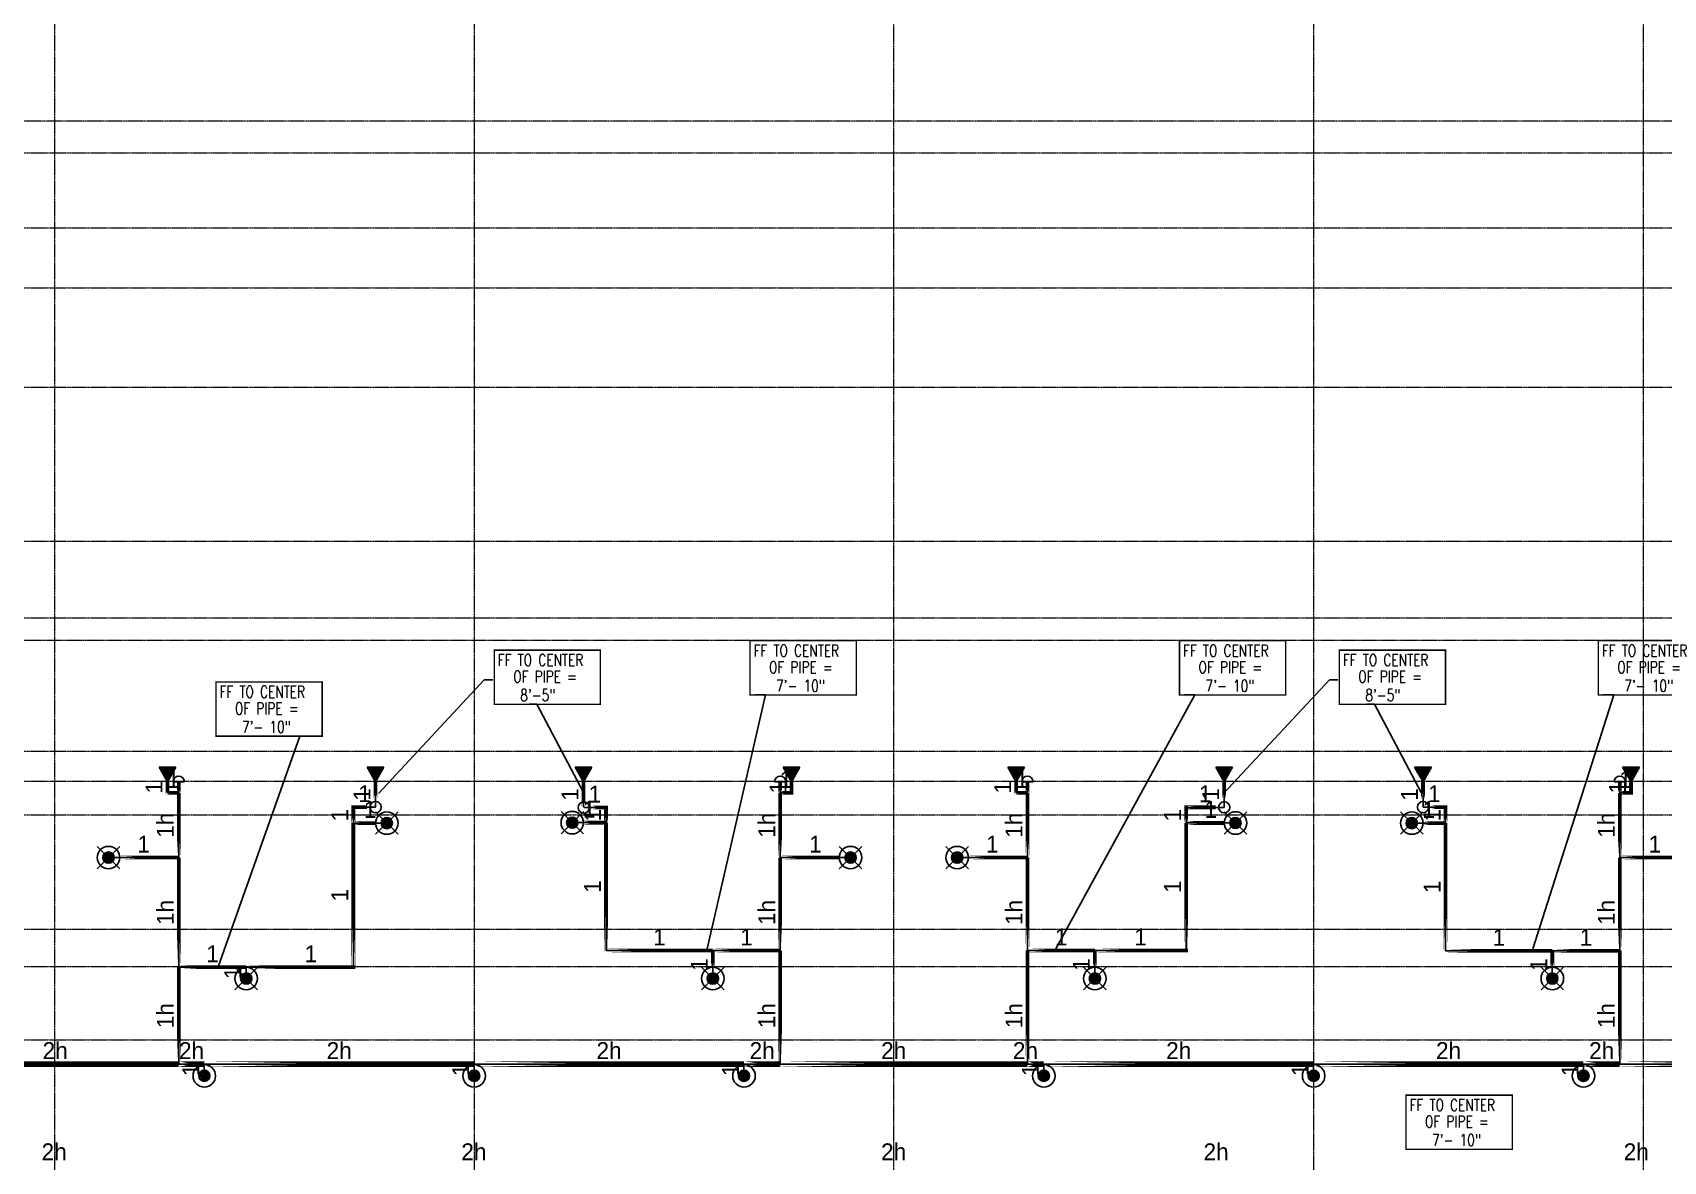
# Model space of a CAD drawing. Header units: inches. Extents: x -6295 to 241, y -496 to 3079.
# Drawn here: x -1472 to -601, y 274 to 876 of the extents above; entities that cross this region are included whole.
import ezdxf
from ezdxf.enums import TextEntityAlignment as Align

# ---------------------------------------------------------------- set-up
doc = ezdxf.new("R2010")
doc.units = ezdxf.units.IN
doc.header["$MEASUREMENT"] = 0
doc.linetypes.add('Grid Line', pattern=[0.875, 0.5, -0.125, 0.125, -0.125])
for name, color, linetype in [('Coordination', 1, 'Continuous'), ('headdn', 7, 'Continuous'), ('PIPEBL', 4, 'Continuous'), ('pipemn', 6, 'Continuous'), ('PIPESPC', 7, 'Continuous'), ('spk-cap', 7, 'Continuous'), ('spk-piperise', 7, 'Continuous'), ('TIDYPIPE', 7, 'Continuous')]:
    doc.layers.add(name, color=color, linetype=linetype)
doc.layers.add('S-GRID', color=1, linetype='Continuous', lineweight=9)
doc.styles.add('PDA1', font='ROMAND', dxfattribs={"width": 0.755})
doc.styles.add('PIPE', font='PIPE.SHX')
doc.dimstyles.get("Standard").update_dxf_attribs({"dimtxt": 0.18, "dimasz": 0.18, "dimexe": 0.18, "dimexo": 0.0625, "dimgap": 0.09, "dimtad": 0, "dimtih": 1, "dimtoh": 1, "dimdec": 4, "dimzin": 0, "dimdsep": 46, "dimtxsty": 'Standard', "dimcen": 0.09, "dimadec": 0, "dimazin": 0, "dimtfac": 1, "dimtdec": 4, "dimtofl": 0, "dimtmove": 0, "dimatfit": 3, "dimfxl": 1, "dimtolj": 1, "dimtzin": 0, "dimarcsym": 0})

# ---------------------------------------------------------------- blocks, each defined once
blk = doc.blocks.new('dpend1')
for radius in [6, 3]:
    blk.add_circle((0, 0), radius)
for points in [[(0.01, 2.97), (-2.53, -1.59), (-2.62, 1.36)], [(0.01, 2.97), (-2.49, -1.59), (2.52, -1.59)], [(2.52, -1.59), (0.01, 2.97), (2.6, 1.47)], [(2.52, -1.59), (-2.53, -1.59), (0.01, -2.98)]]:
    blk.add_solid(points)
blk = doc.blocks.new('side2')
for p, q in [((0, 0), (7.79, 4.5)), ((7.79, -4.5), (0, 0)), ((7.79, 4.5), (7.79, -4.5))]:
    blk.add_line(p, q)
blk.add_solid([(7.79, -4.5), (0, 0), (7.79, 4.5)])
blk = doc.blocks.new('dpend2')
for p, q in [((-6, -6), (6, 6)), ((6, -6), (-6, 6))]:
    blk.add_line(p, q)
for radius in [6, 3]:
    blk.add_circle((0, 0), radius)
for points in [[(0, 0), (-3, 0), (-2.08, 2.07)], [(0, 0), (-3, 0), (-2.08, -2.07)], [(0, 0), (0, 3), (-2.12, 2.14)], [(0, 0), (0, -3), (-2.12, -2.14)], [(0, 0), (0, 3), (2.12, 2.14)], [(0, 0), (3, 0), (2.08, 2.07)], [(0, 0), (3, 0), (2.08, -2.07)], [(0, 0), (0, -3), (2.12, -2.14)]]:
    blk.add_solid(points)
blk = doc.blocks.new('PIPESPC')
at = {"layer": 'PIPESPC', "style": 'PIPE', "width": 0.9}
blk.add_attdef('SIZE', text='', height=9, dxfattribs=at).set_placement((0, 4.02), align=Align.CENTER)
at = {"layer": 'PIPESPC', "style": 'PIPE', "flags": 1}
blk.add_attdef('SCHED', (25.3, 3.89), '', height=9, dxfattribs=at)
blk = doc.blocks.new('CAP')
blk.add_line((0, 3), (0, -3))
blk.add_arc((0, 0), 3, 270, 90)
blk = doc.blocks.new('vvvvbbbbbbbb')
at = {"layer": 'Coordination', "const_width": 0.75}
blk.add_lwpolyline([(2834.89, 1670.01), (2834.89, 1641.14), (2891.57, 1641.14), (2891.57, 1670.01), (2834.89, 1670.01)], dxfattribs=at)
at = {"layer": 'Coordination', "style": 'PDA1', "width": 0.755}
for s, p in [('FF TO CENTER', (2836.77, 1661.59)), ('OF PIPE = ', (2845.03, 1652.74)), ('7\'- 10"', (2848.77, 1642.88))]:
    blk.add_text(s, height=6.3, dxfattribs=at).set_placement(p)
blk = doc.blocks.new('rise')
blk.add_circle((0, 0), 3)
blk = doc.blocks.new('vvvvvvvvbbb')
at = {"layer": 'Coordination', "const_width": 0.75}
blk.add_lwpolyline([(1974.8, 1907.38), (1974.8, 1878.51), (2031.47, 1878.51), (2031.47, 1907.38), (1974.8, 1907.38)], dxfattribs=at)
at = {"layer": 'Coordination', "style": 'PDA1', "width": 0.755}
for s, p in [('FF TO CENTER', (1976.68, 1898.96)), ('OF PIPE = ', (1984.93, 1890.11)), ('8\'-5"', (1988.67, 1880.25))]:
    blk.add_text(s, height=6.3, dxfattribs=at).set_placement(p)

msp = doc.modelspace()

# ---------------------------------------------------------------- linework, layer by layer
at = {"layer": 'PIPEBL', "color": 1}
for p, q in [((-1399.63, 470.64), (-1399.63, 476.64)), ((-1399.63, 470.64), (-1393.63, 470.64)), ((-1393.63, 470.64), (-1393.63, 476.64)), ((-1393.63, 436.14), (-1393.63, 470.64)), ((-1288.63, 476.64), (-1288.63, 463.05)), ((-1177.63, 476.64), (-1177.63, 463.02)), ((-1072.63, 470.64), (-1072.63, 476.64)), ((-1072.63, 436.14), (-1072.63, 470.64)), ((-1072.63, 470.64), (-1066.63, 470.64)), ((-1066.63, 470.64), (-1066.63, 476.64)), ((-946.74, 470.64), (-946.74, 476.64)), ((-946.74, 470.64), (-940.74, 470.64)), ((-940.74, 470.64), (-940.74, 476.64)), ((-940.74, 436.14), (-940.74, 470.64)), ((-835.74, 476.64), (-835.74, 462.95)), ((-729.63, 476.64), (-729.63, 463.05)), ((-624.63, 470.64), (-624.63, 476.64)), ((-624.63, 436.14), (-624.63, 470.64)), ((-624.63, 470.64), (-618.63, 470.64)), ((-618.63, 470.64), (-618.63, 476.64)), ((-1300.46, 454.57), (-1300.46, 463.05)), ((-1300.46, 463.05), (-1288.63, 463.05)), ((-1177.54, 462.82), (-1165.63, 462.82)), ((-1165.63, 462.82), (-1165.63, 454.78)), ((-856.08, 454.6), (-856.08, 462.95)), ((-856.08, 462.95), (-835.74, 462.95)), ((-729.63, 463.05), (-717.58, 463.05)), ((-717.58, 463.05), (-717.58, 454.57)), ((-1300.46, 377.64), (-1300.46, 454.57)), ((-1282.63, 454.57), (-1300.46, 454.57)), ((-1183.63, 454.78), (-1165.63, 454.78)), ((-1165.63, 454.78), (-1165.63, 386.56)), ((-856.08, 386.63), (-856.08, 454.6)), ((-829.74, 454.6), (-856.08, 454.6)), ((-735.63, 454.57), (-717.58, 454.57)), ((-717.58, 454.57), (-717.58, 386.44)), ((-1431.13, 436.14), (-1393.63, 436.14)), ((-1393.63, 377.64), (-1393.63, 436.14)), ((-1072.63, 436.14), (-1035.13, 436.14)), ((-1072.63, 386.56), (-1072.63, 436.14)), ((-978.24, 436.14), (-940.74, 436.14)), ((-940.74, 386.63), (-940.74, 436.14)), ((-624.63, 436.14), (-587.13, 436.14)), ((-624.63, 386.44), (-624.63, 436.14)), ((-1165.63, 386.56), (-1108.63, 386.56)), ((-1108.63, 386.56), (-1072.63, 386.56)), ((-1108.63, 371.64), (-1108.63, 386.56)), ((-1072.63, 326), (-1072.63, 386.56)), ((-940.74, 326), (-940.74, 386.63)), ((-940.74, 386.63), (-904.74, 386.63)), ((-904.74, 386.63), (-856.08, 386.63)), ((-904.74, 371.64), (-904.74, 386.63)), ((-717.58, 386.44), (-660.63, 386.44)), ((-660.63, 386.44), (-624.63, 386.44)), ((-660.63, 371.64), (-660.63, 386.44)), ((-624.63, 326), (-624.63, 386.44)), ((-1393.63, 326), (-1393.63, 377.64)), ((-1393.63, 377.64), (-1357.63, 377.64)), ((-1357.63, 377.64), (-1357.63, 371.64)), ((-1357.63, 377.64), (-1300.46, 377.64)), ((-1380, 319.74), (-1380, 326)), ((-1236, 319.74), (-1236, 326)), ((-1092, 319.74), (-1092, 326)), ((-932, 319.74), (-932, 326)), ((-788, 319.74), (-788, 326)), ((-644, 319.74), (-644, 326))]:
    msp.add_line(p, q, dxfattribs=at)
at = {"layer": 'pipemn', "color": 1}
for p, q in [((-1525.51, 326), (-1393.63, 326)), ((-1393.63, 326), (-1380, 326)), ((-1380, 326), (-1236, 326)), ((-1236, 326), (-1092, 326)), ((-1092, 326), (-1072.63, 326)), ((-1072.63, 326), (-940.74, 326)), ((-940.74, 326), (-932, 326)), ((-932, 326), (-788, 326)), ((-788, 326), (-644, 326)), ((-644, 326), (-624.63, 326)), ((-624.63, 326), (-513.56, 326))]:
    msp.add_line(p, q, dxfattribs=at)
at = {"layer": 'S-GRID', "linetype": 'Grid Line'}
for p, q in [((-1460, 1771.74), (-1460, -484.26)), ((-1236, 1771.74), (-1236, -484.26)), ((-1012, -484.26), (-1012, 1771.74)), ((-788, 1771.74), (-788, -484.26)), ((-612, -484.26), (-612, 1771.74)), ((228, 829), (-3666.39, 829)), ((-3666.39, 812), (228, 812)), ((-3666.39, 772), (228, 772)), ((-3666.39, 740), (228, 740)), ((-3666.39, 687), (228, 687)), ((-3666.39, 605), (228, 605)), ((-3666.39, 564), (228, 564)), ((228, 552), (-3666.39, 552)), ((-3666.39, 493), (228, 493)), ((-3666.39, 477), (228, 477)), ((-3666.39, 459), (228, 459)), ((-3666.39, 398), (228, 398)), ((-3666.39, 378), (228, 378)), ((-3666.39, 339), (226, 339))]:
    msp.add_line(p, q, dxfattribs=at)
at = {"layer": 'TIDYPIPE', "color": 1}
for points, const_width in [([(-1400.63, 470.64), (-1393.63, 470.64)], 2), ([(-1399.63, 469.64), (-1399.63, 476.64)], 2), ([(-1393.63, 470.64), (-1393.63, 476.64)], 2), ([(-1393.63, 436.14), (-1393.63, 470.64)], 2), ([(-1288.63, 467.55), (-1288.63, 476.64)], 2), ([(-1177.63, 463.02), (-1177.63, 476.64)], 2), ([(-1072.63, 470.64), (-1072.63, 476.64)], 2), ([(-1072.63, 470.64), (-1065.63, 470.64)], 2), ([(-1072.63, 436.14), (-1072.63, 470.64)], 2), ([(-1066.63, 469.64), (-1066.63, 476.64)], 2), ([(-947.74, 470.64), (-940.74, 470.64)], 2), ([(-946.74, 469.64), (-946.74, 476.64)], 2), ([(-940.74, 470.64), (-940.74, 476.64)], 2), ([(-940.74, 436.14), (-940.74, 470.64)], 2), ([(-835.74, 467.45), (-835.74, 476.64)], 2), ([(-729.63, 467.55), (-729.63, 476.64)], 2), ([(-624.63, 470.64), (-624.63, 476.64)], 2), ([(-624.63, 470.64), (-617.63, 470.64)], 2), ([(-624.63, 436.14), (-624.63, 470.64)], 2), ([(-618.63, 469.64), (-618.63, 476.64)], 2), ([(-1301.46, 463.05), (-1293.13, 463.05)], 2), ([(-1300.46, 454.57), (-1300.46, 464.05)], 2), ([(-1173.04, 462.82), (-1164.63, 462.82)], 2), ([(-1165.63, 454.78), (-1165.63, 463.82)], 2), ([(-857.08, 462.95), (-840.24, 462.95)], 2), ([(-856.08, 454.6), (-856.08, 463.95)], 2), ([(-725.13, 463.05), (-716.58, 463.05)], 2), ([(-717.58, 454.57), (-717.58, 464.05)], 2), ([(-1300.46, 376.64), (-1300.46, 454.57)], 2), ([(-1300.46, 454.57), (-1288.63, 454.57)], 2), ([(-1177.63, 454.78), (-1165.63, 454.78)], 2), ([(-1165.63, 385.56), (-1165.63, 454.78)], 2), ([(-856.08, 454.6), (-835.74, 454.6)], 2), ([(-856.08, 385.63), (-856.08, 454.6)], 2), ([(-729.63, 454.57), (-717.58, 454.57)], 2), ([(-717.58, 385.44), (-717.58, 454.57)], 2), ([(-1425.13, 436.14), (-1393.63, 436.14)], 2), ([(-1393.63, 377.64), (-1393.63, 436.14)], 2), ([(-1072.63, 436.14), (-1041.13, 436.14)], 2), ([(-1072.63, 386.56), (-1072.63, 436.14)], 2), ([(-972.24, 436.14), (-940.74, 436.14)], 2), ([(-940.74, 386.63), (-940.74, 436.14)], 2), ([(-624.63, 436.14), (-593.13, 436.14)], 2), ([(-624.63, 386.44), (-624.63, 436.14)], 2), ([(-1166.63, 386.56), (-1108.63, 386.56)], 2), ([(-1108.63, 386.56), (-1072.63, 386.56)], 2), ([(-1108.63, 377.64), (-1108.63, 386.56)], 2), ([(-1072.63, 326), (-1072.63, 386.56)], 2), ([(-940.74, 386.63), (-904.74, 386.63)], 2), ([(-940.74, 326), (-940.74, 386.63)], 2), ([(-904.74, 386.63), (-855.08, 386.63)], 2), ([(-904.74, 377.64), (-904.74, 386.63)], 2), ([(-718.58, 386.44), (-660.63, 386.44)], 2), ([(-660.63, 386.44), (-624.63, 386.44)], 2), ([(-660.63, 377.64), (-660.63, 386.44)], 2), ([(-624.63, 326), (-624.63, 386.44)], 2), ([(-1393.63, 326), (-1393.63, 377.64)], 2), ([(-1393.63, 377.64), (-1357.63, 377.64)], 2), ([(-1357.63, 377.64), (-1299.46, 377.64)], 2), ([(-1525.51, 326), (-1393.63, 326)], 3), ([(-1393.63, 326), (-1380, 326)], 3), ([(-1380, 326), (-1236, 326)], 3), ([(-1236, 326), (-1092, 326)], 3), ([(-1092, 326), (-1072.63, 326)], 3), ([(-1072.63, 326), (-940.74, 326)], 3), ([(-940.74, 326), (-932, 326)], 3), ([(-932, 326), (-788, 326)], 3), ([(-788, 326), (-644, 326)], 3), ([(-644, 326), (-624.63, 326)], 3), ([(-624.63, 326), (-513.56, 326)], 3)]:
    msp.add_lwpolyline(points, close=True, dxfattribs=dict(at, const_width=const_width))

# ---------------------------------------------------------------- block references
at = {"layer": 'Coordination', "color": 1}
for p in [(-3200.09, -1360.58), (-2749.09, -1360.58)]:
    msp.add_blockref('vvvvvvvvbbb', p, dxfattribs=at)
at = {"layer": 'headdn', "color": 1, "extrusion": (0, 0, -1), "zscale": -1, "rotation": 90}
for p in [(1399.63, 476.64), (1288.63, 476.64), (946.74, 476.64), (835.74, 476.64)]:
    msp.add_blockref('side2', p, dxfattribs=at)
at = {"layer": 'headdn', "color": 1, "rotation": 90}
for p in [(-1177.63, 476.64), (-1066.63, 476.64), (-729.63, 476.64), (-618.63, 476.64)]:
    msp.add_blockref('side2', p, dxfattribs=at)
at = {"layer": 'headdn', "color": 1, "extrusion": (0, 0, -1), "zscale": -1}
for p in [(1282.63, 454.57), (829.74, 454.6), (1431.13, 436.14), (978.24, 436.14), (1357.63, 371.64), (904.74, 371.64)]:
    msp.add_blockref('dpend2', p, dxfattribs=at)
at = {"layer": 'headdn', "color": 1}
for name, p in [('dpend2', (-1183.63, 454.78)), ('dpend2', (-735.63, 454.57)), ('dpend2', (-1035.13, 436.14)), ('dpend2', (-1108.63, 371.64)), ('dpend2', (-660.63, 371.64)), ('dpend1', (-1380, 319.74)), ('dpend1', (-1236, 319.74)), ('dpend1', (-1092, 319.74)), ('dpend1', (-932, 319.74)), ('dpend1', (-788, 319.74)), ('dpend1', (-644, 319.74))]:
    msp.add_blockref(name, p, dxfattribs=at)
at = {"layer": 'PIPESPC', "color": 1}
for p in [(-3923.68, -1118.21), (-3694.48, -1118.21), (-3470.98, -1118.21), (-4208.68, -1140.21), (-3573.59, -1360.58)]:
    msp.add_blockref('vvvvbbbbbbbb', p, dxfattribs=at)
ref = msp.add_blockref('PIPESPC', (-1396.63, 470.64), dxfattribs=at)
ref.add_attrib('SIZE', '1', dxfattribs={"color": 0, "height": 9, "style": 'PIPE'}).set_placement((-1396.63, 470.64), align=Align.BOTTOM_CENTER)
ref = msp.add_blockref('PIPESPC', (-1069.63, 470.64), dxfattribs=at)
ref.add_attrib('SIZE', '1', dxfattribs={"color": 0, "height": 9, "style": 'PIPE'}).set_placement((-1069.63, 470.64), align=Align.BOTTOM_CENTER)
ref = msp.add_blockref('PIPESPC', (-943.74, 470.64), dxfattribs=at)
ref.add_attrib('SIZE', '1', dxfattribs={"color": 0, "height": 9, "style": 'PIPE'}).set_placement((-943.74, 470.64), align=Align.BOTTOM_CENTER)
ref = msp.add_blockref('PIPESPC', (-621.63, 470.64), dxfattribs=at)
ref.add_attrib('SIZE', '1', dxfattribs={"color": 0, "height": 9, "style": 'PIPE'}).set_placement((-621.63, 470.64), align=Align.BOTTOM_CENTER)
ref = msp.add_blockref('PIPESPC', (-1399.63, 473.64), dxfattribs=dict(at, rotation=90))
ref.add_attrib('SIZE', '1', dxfattribs={"color": 0, "height": 9, "rotation": 90, "style": 'PIPE'}).set_placement((-1399.63, 473.64), align=Align.BOTTOM_CENTER)
ref = msp.add_blockref('PIPESPC', (-1288.63, 469.84), dxfattribs=dict(at, rotation=90))
ref.add_attrib('SIZE', '1', dxfattribs={"color": 0, "height": 9, "rotation": 90, "style": 'PIPE'}).set_placement((-1288.63, 469.84), align=Align.BOTTOM_CENTER)
ref = msp.add_blockref('PIPESPC', (-1294.54, 463.05), dxfattribs=at)
ref.add_attrib('SIZE', '1', dxfattribs={"color": 0, "height": 9, "style": 'PIPE'}).set_placement((-1294.54, 463.05), align=Align.BOTTOM_CENTER)
ref = msp.add_blockref('PIPESPC', (-1177.63, 469.83), dxfattribs=dict(at, rotation=90))
ref.add_attrib('SIZE', '1', dxfattribs={"color": 0, "height": 9, "rotation": 90, "style": 'PIPE'}).set_placement((-1177.63, 469.83), align=Align.BOTTOM_CENTER)
ref = msp.add_blockref('PIPESPC', (-1171.59, 462.82), dxfattribs=at)
ref.add_attrib('SIZE', '1', dxfattribs={"color": 0, "height": 9, "style": 'PIPE'}).set_placement((-1171.59, 462.82), align=Align.BOTTOM_CENTER)
ref = msp.add_blockref('PIPESPC', (-1066.63, 473.64), dxfattribs=dict(at, rotation=90))
ref.add_attrib('SIZE', '1', dxfattribs={"color": 0, "height": 9, "rotation": 90, "style": 'PIPE'}).set_placement((-1066.63, 473.64), align=Align.BOTTOM_CENTER)
ref = msp.add_blockref('PIPESPC', (-946.74, 473.64), dxfattribs=dict(at, rotation=90))
ref.add_attrib('SIZE', '1', dxfattribs={"color": 0, "height": 9, "rotation": 90, "style": 'PIPE'}).set_placement((-946.74, 473.64), align=Align.BOTTOM_CENTER)
ref = msp.add_blockref('PIPESPC', (-845.91, 462.95), dxfattribs=at)
ref.add_attrib('SIZE', '1', dxfattribs={"color": 0, "height": 9, "style": 'PIPE'}).set_placement((-845.91, 462.95), align=Align.BOTTOM_CENTER)
ref = msp.add_blockref('PIPESPC', (-835.74, 469.79), dxfattribs=dict(at, rotation=90))
ref.add_attrib('SIZE', '1', dxfattribs={"color": 0, "height": 9, "rotation": 90, "style": 'PIPE'}).set_placement((-835.74, 469.79), align=Align.BOTTOM_CENTER)
ref = msp.add_blockref('PIPESPC', (-729.63, 469.84), dxfattribs=dict(at, rotation=90))
ref.add_attrib('SIZE', '1', dxfattribs={"color": 0, "height": 9, "rotation": 90, "style": 'PIPE'}).set_placement((-729.63, 469.84), align=Align.BOTTOM_CENTER)
ref = msp.add_blockref('PIPESPC', (-723.6, 463.05), dxfattribs=at)
ref.add_attrib('SIZE', '1', dxfattribs={"color": 0, "height": 9, "style": 'PIPE'}).set_placement((-723.6, 463.05), align=Align.BOTTOM_CENTER)
ref = msp.add_blockref('PIPESPC', (-618.63, 473.64), dxfattribs=dict(at, rotation=90))
ref.add_attrib('SIZE', '1', dxfattribs={"color": 0, "height": 9, "rotation": 90, "style": 'PIPE'}).set_placement((-618.63, 473.64), align=Align.BOTTOM_CENTER)
ref = msp.add_blockref('PIPESPC', (-1300.46, 458.81), dxfattribs=dict(at, rotation=90))
ref.add_attrib('SIZE', '1', dxfattribs={"color": 0, "height": 9, "rotation": 90, "style": 'PIPE'}).set_placement((-1300.46, 458.81), align=Align.BOTTOM_CENTER)
ref = msp.add_blockref('PIPESPC', (-1291.54, 454.57), dxfattribs=at)
ref.add_attrib('SIZE', '1', dxfattribs={"color": 0, "height": 9, "style": 'PIPE'}).set_placement((-1291.54, 454.57), align=Align.BOTTOM_CENTER)
ref = msp.add_blockref('PIPESPC', (-1165.63, 458.8), dxfattribs=dict(at, rotation=90))
ref.add_attrib('SIZE', '1', dxfattribs={"color": 0, "height": 9, "rotation": 90, "style": 'PIPE'}).set_placement((-1165.63, 458.8), align=Align.BOTTOM_CENTER)
ref = msp.add_blockref('PIPESPC', (-1174.63, 454.78), dxfattribs=at)
ref.add_attrib('SIZE', '1', dxfattribs={"color": 0, "height": 9, "style": 'PIPE'}).set_placement((-1174.63, 454.78), align=Align.BOTTOM_CENTER)
ref = msp.add_blockref('PIPESPC', (-856.08, 458.78), dxfattribs=dict(at, rotation=90))
ref.add_attrib('SIZE', '1', dxfattribs={"color": 0, "height": 9, "rotation": 90, "style": 'PIPE'}).set_placement((-856.08, 458.78), align=Align.BOTTOM_CENTER)
ref = msp.add_blockref('PIPESPC', (-842.91, 454.6), dxfattribs=at)
ref.add_attrib('SIZE', '1', dxfattribs={"color": 0, "height": 9, "style": 'PIPE'}).set_placement((-842.91, 454.6), align=Align.BOTTOM_CENTER)
ref = msp.add_blockref('PIPESPC', (-717.58, 458.81), dxfattribs=dict(at, rotation=90))
ref.add_attrib('SIZE', '1', dxfattribs={"color": 0, "height": 9, "rotation": 90, "style": 'PIPE'}).set_placement((-717.58, 458.81), align=Align.BOTTOM_CENTER)
ref = msp.add_blockref('PIPESPC', (-726.6, 454.57), dxfattribs=at)
ref.add_attrib('SIZE', '1', dxfattribs={"color": 0, "height": 9, "style": 'PIPE'}).set_placement((-726.6, 454.57), align=Align.BOTTOM_CENTER)
ref = msp.add_blockref('PIPESPC', (-1393.63, 453.39), dxfattribs=dict(at, rotation=90))
ref.add_attrib('SIZE', '1h', dxfattribs={"color": 0, "height": 9, "rotation": 90, "style": 'PIPE'}).set_placement((-1393.63, 453.39), align=Align.BOTTOM_CENTER)
ref = msp.add_blockref('PIPESPC', (-1072.63, 453.39), dxfattribs=dict(at, rotation=90))
ref.add_attrib('SIZE', '1h', dxfattribs={"color": 0, "height": 9, "rotation": 90, "style": 'PIPE'}).set_placement((-1072.63, 453.39), align=Align.BOTTOM_CENTER)
ref = msp.add_blockref('PIPESPC', (-940.74, 453.39), dxfattribs=dict(at, rotation=90))
ref.add_attrib('SIZE', '1h', dxfattribs={"color": 0, "height": 9, "rotation": 90, "style": 'PIPE'}).set_placement((-940.74, 453.39), align=Align.BOTTOM_CENTER)
ref = msp.add_blockref('PIPESPC', (-624.63, 453.39), dxfattribs=dict(at, rotation=90))
ref.add_attrib('SIZE', '1h', dxfattribs={"color": 0, "height": 9, "rotation": 90, "style": 'PIPE'}).set_placement((-624.63, 453.39), align=Align.BOTTOM_CENTER)
ref = msp.add_blockref('PIPESPC', (-1412.38, 436.14), dxfattribs=at)
ref.add_attrib('SIZE', '1', dxfattribs={"color": 0, "height": 9, "style": 'PIPE'}).set_placement((-1412.38, 436.14), align=Align.BOTTOM_CENTER)
ref = msp.add_blockref('PIPESPC', (-1053.88, 436.14), dxfattribs=at)
ref.add_attrib('SIZE', '1', dxfattribs={"color": 0, "height": 9, "style": 'PIPE'}).set_placement((-1053.88, 436.14), align=Align.BOTTOM_CENTER)
ref = msp.add_blockref('PIPESPC', (-959.49, 436.14), dxfattribs=at)
ref.add_attrib('SIZE', '1', dxfattribs={"color": 0, "height": 9, "style": 'PIPE'}).set_placement((-959.49, 436.14), align=Align.BOTTOM_CENTER)
ref = msp.add_blockref('PIPESPC', (-605.88, 436.14), dxfattribs=at)
ref.add_attrib('SIZE', '1', dxfattribs={"color": 0, "height": 9, "style": 'PIPE'}).set_placement((-605.88, 436.14), align=Align.BOTTOM_CENTER)
ref = msp.add_blockref('PIPESPC', (-1300.46, 416.1), dxfattribs=dict(at, rotation=90))
ref.add_attrib('SIZE', '1', dxfattribs={"color": 0, "height": 9, "rotation": 90, "style": 'PIPE'}).set_placement((-1300.46, 416.1), align=Align.BOTTOM_CENTER)
ref = msp.add_blockref('PIPESPC', (-1165.63, 420.67), dxfattribs=dict(at, rotation=90))
ref.add_attrib('SIZE', '1', dxfattribs={"color": 0, "height": 9, "rotation": 90, "style": 'PIPE'}).set_placement((-1165.63, 420.67), align=Align.BOTTOM_CENTER)
ref = msp.add_blockref('PIPESPC', (-856.08, 420.61), dxfattribs=dict(at, rotation=90))
ref.add_attrib('SIZE', '1', dxfattribs={"color": 0, "height": 9, "rotation": 90, "style": 'PIPE'}).set_placement((-856.08, 420.61), align=Align.BOTTOM_CENTER)
ref = msp.add_blockref('PIPESPC', (-717.58, 420.51), dxfattribs=dict(at, rotation=90))
ref.add_attrib('SIZE', '1', dxfattribs={"color": 0, "height": 9, "rotation": 90, "style": 'PIPE'}).set_placement((-717.58, 420.51), align=Align.BOTTOM_CENTER)
ref = msp.add_blockref('PIPESPC', (-1393.63, 406.89), dxfattribs=dict(at, rotation=89.99999999999821))
ref.add_attrib('SIZE', '1h', dxfattribs={"color": 0, "height": 9, "rotation": 90, "style": 'PIPE'}).set_placement((-1393.63, 406.89), align=Align.BOTTOM_CENTER)
ref = msp.add_blockref('PIPESPC', (-1072.63, 406.89), dxfattribs=dict(at, rotation=90))
ref.add_attrib('SIZE', '1h', dxfattribs={"color": 0, "height": 9, "rotation": 90, "style": 'PIPE'}).set_placement((-1072.63, 406.89), align=Align.BOTTOM_CENTER)
ref = msp.add_blockref('PIPESPC', (-940.74, 406.89), dxfattribs=dict(at, rotation=89.99999999999821))
ref.add_attrib('SIZE', '1h', dxfattribs={"color": 0, "height": 9, "rotation": 90, "style": 'PIPE'}).set_placement((-940.74, 406.89), align=Align.BOTTOM_CENTER)
ref = msp.add_blockref('PIPESPC', (-624.63, 406.89), dxfattribs=dict(at, rotation=90))
ref.add_attrib('SIZE', '1h', dxfattribs={"color": 0, "height": 9, "rotation": 90, "style": 'PIPE'}).set_placement((-624.63, 406.89), align=Align.BOTTOM_CENTER)
ref = msp.add_blockref('PIPESPC', (-1137.13, 386.56), dxfattribs=at)
ref.add_attrib('SIZE', '1', dxfattribs={"color": 0, "height": 9, "style": 'PIPE'}).set_placement((-1137.13, 386.56), align=Align.BOTTOM_CENTER)
ref = msp.add_blockref('PIPESPC', (-1090.63, 386.56), dxfattribs=at)
ref.add_attrib('SIZE', '1', dxfattribs={"color": 0, "height": 9, "style": 'PIPE'}).set_placement((-1090.63, 386.56), align=Align.BOTTOM_CENTER)
ref = msp.add_blockref('PIPESPC', (-922.74, 386.63), dxfattribs=at)
ref.add_attrib('SIZE', '1', dxfattribs={"color": 0, "height": 9, "style": 'PIPE'}).set_placement((-922.74, 386.63), align=Align.BOTTOM_CENTER)
ref = msp.add_blockref('PIPESPC', (-880.41, 386.63), dxfattribs=at)
ref.add_attrib('SIZE', '1', dxfattribs={"color": 0, "height": 9, "style": 'PIPE'}).set_placement((-880.41, 386.63), align=Align.BOTTOM_CENTER)
ref = msp.add_blockref('PIPESPC', (-689.1, 386.44), dxfattribs=at)
ref.add_attrib('SIZE', '1', dxfattribs={"color": 0, "height": 9, "style": 'PIPE'}).set_placement((-689.1, 386.44), align=Align.BOTTOM_CENTER)
ref = msp.add_blockref('PIPESPC', (-642.63, 386.44), dxfattribs=at)
ref.add_attrib('SIZE', '1', dxfattribs={"color": 0, "height": 9, "style": 'PIPE'}).set_placement((-642.63, 386.44), align=Align.BOTTOM_CENTER)
ref = msp.add_blockref('PIPESPC', (-1375.63, 377.64), dxfattribs=at)
ref.add_attrib('SIZE', '1', dxfattribs={"color": 0, "height": 9, "style": 'PIPE'}).set_placement((-1375.63, 377.64), align=Align.BOTTOM_CENTER)
ref = msp.add_blockref('PIPESPC', (-1323.13, 377.64), dxfattribs=at)
ref.add_attrib('SIZE', '1', dxfattribs={"color": 0, "height": 9, "style": 'PIPE'}).set_placement((-1323.13, 377.64), align=Align.BOTTOM_CENTER)
ref = msp.add_blockref('PIPESPC', (-1357.63, 374.64), dxfattribs=dict(at, rotation=90))
ref.add_attrib('SIZE', '1', dxfattribs={"color": 0, "height": 9, "rotation": 90, "style": 'PIPE'}).set_placement((-1357.63, 374.64), align=Align.BOTTOM_CENTER)
ref = msp.add_blockref('PIPESPC', (-1108.63, 379.1), dxfattribs=dict(at, rotation=90))
ref.add_attrib('SIZE', '1', dxfattribs={"color": 0, "height": 9, "rotation": 90, "style": 'PIPE'}).set_placement((-1108.63, 379.1), align=Align.BOTTOM_CENTER)
ref = msp.add_blockref('PIPESPC', (-904.74, 379.13), dxfattribs=dict(at, rotation=90))
ref.add_attrib('SIZE', '1', dxfattribs={"color": 0, "height": 9, "rotation": 90, "style": 'PIPE'}).set_placement((-904.74, 379.13), align=Align.BOTTOM_CENTER)
ref = msp.add_blockref('PIPESPC', (-660.63, 379.04), dxfattribs=dict(at, rotation=90))
ref.add_attrib('SIZE', '1', dxfattribs={"color": 0, "height": 9, "rotation": 90, "style": 'PIPE'}).set_placement((-660.63, 379.04), align=Align.BOTTOM_CENTER)
ref = msp.add_blockref('PIPESPC', (-1393.63, 351.82), dxfattribs=dict(at, rotation=90.00000000000203))
ref.add_attrib('SIZE', '1h', dxfattribs={"color": 0, "height": 9, "rotation": 90, "style": 'PIPE'}).set_placement((-1393.63, 351.82), align=Align.BOTTOM_CENTER)
ref = msp.add_blockref('PIPESPC', (-1072.63, 351.82), dxfattribs=dict(at, rotation=90))
ref.add_attrib('SIZE', '1h', dxfattribs={"color": 0, "height": 9, "rotation": 90, "style": 'PIPE'}).set_placement((-1072.63, 351.82), align=Align.BOTTOM_CENTER)
ref = msp.add_blockref('PIPESPC', (-940.74, 351.82), dxfattribs=dict(at, rotation=90.00000000000203))
ref.add_attrib('SIZE', '1h', dxfattribs={"color": 0, "height": 9, "rotation": 90, "style": 'PIPE'}).set_placement((-940.74, 351.82), align=Align.BOTTOM_CENTER)
ref = msp.add_blockref('PIPESPC', (-624.63, 351.82), dxfattribs=dict(at, rotation=90))
ref.add_attrib('SIZE', '1h', dxfattribs={"color": 0, "height": 9, "rotation": 90, "style": 'PIPE'}).set_placement((-624.63, 351.82), align=Align.BOTTOM_CENTER)
ref = msp.add_blockref('PIPESPC', (-1459.57, 326), dxfattribs=at)
ref.add_attrib('SIZE', '2h', dxfattribs={"color": 0, "height": 9, "style": 'PIPE'}).set_placement((-1459.57, 326), align=Align.BOTTOM_CENTER)
ref = msp.add_blockref('PIPESPC', (-1386.81, 326), dxfattribs=at)
ref.add_attrib('SIZE', '2h', dxfattribs={"color": 0, "height": 9, "style": 'PIPE'}).set_placement((-1386.81, 326), align=Align.BOTTOM_CENTER)
ref = msp.add_blockref('PIPESPC', (-1308, 326), dxfattribs=at)
ref.add_attrib('SIZE', '2h', dxfattribs={"color": 0, "height": 9, "style": 'PIPE'}).set_placement((-1308, 326), align=Align.BOTTOM_CENTER)
ref = msp.add_blockref('PIPESPC', (-1164, 326), dxfattribs=at)
ref.add_attrib('SIZE', '2h', dxfattribs={"color": 0, "height": 9, "style": 'PIPE'}).set_placement((-1164, 326), align=Align.BOTTOM_CENTER)
ref = msp.add_blockref('PIPESPC', (-1082.31, 326), dxfattribs=at)
ref.add_attrib('SIZE', '2h', dxfattribs={"color": 0, "height": 9, "style": 'PIPE'}).set_placement((-1082.31, 326), align=Align.BOTTOM_CENTER)
ref = msp.add_blockref('PIPESPC', (-1012.13, 326), dxfattribs=at)
ref.add_attrib('SIZE', '2h', dxfattribs={"color": 0, "height": 9, "style": 'PIPE'}).set_placement((-1012.13, 326), align=Align.BOTTOM_CENTER)
ref = msp.add_blockref('PIPESPC', (-941.81, 326), dxfattribs=at)
ref.add_attrib('SIZE', '2h', dxfattribs={"color": 0, "height": 9, "style": 'PIPE'}).set_placement((-941.81, 326), align=Align.BOTTOM_CENTER)
ref = msp.add_blockref('PIPESPC', (-860, 326), dxfattribs=at)
ref.add_attrib('SIZE', '2h', dxfattribs={"color": 0, "height": 9, "style": 'PIPE'}).set_placement((-860, 326), align=Align.BOTTOM_CENTER)
ref = msp.add_blockref('PIPESPC', (-716, 326), dxfattribs=at)
ref.add_attrib('SIZE', '2h', dxfattribs={"color": 0, "height": 9, "style": 'PIPE'}).set_placement((-716, 326), align=Align.BOTTOM_CENTER)
ref = msp.add_blockref('PIPESPC', (-634.31, 326), dxfattribs=at)
ref.add_attrib('SIZE', '2h', dxfattribs={"color": 0, "height": 9, "style": 'PIPE'}).set_placement((-634.31, 326), align=Align.BOTTOM_CENTER)
ref = msp.add_blockref('PIPESPC', (-1380, 322.87), dxfattribs=dict(at, rotation=90))
ref.add_attrib('SIZE', '1', dxfattribs={"color": 0, "height": 9, "rotation": 90, "style": 'PIPE'}).set_placement((-1380, 322.87), align=Align.BOTTOM_CENTER)
ref = msp.add_blockref('PIPESPC', (-1236, 322.87), dxfattribs=dict(at, rotation=90))
ref.add_attrib('SIZE', '1', dxfattribs={"color": 0, "height": 9, "rotation": 90, "style": 'PIPE'}).set_placement((-1236, 322.87), align=Align.BOTTOM_CENTER)
ref = msp.add_blockref('PIPESPC', (-1092, 322.87), dxfattribs=dict(at, rotation=90))
ref.add_attrib('SIZE', '1', dxfattribs={"color": 0, "height": 9, "rotation": 90, "style": 'PIPE'}).set_placement((-1092, 322.87), align=Align.BOTTOM_CENTER)
ref = msp.add_blockref('PIPESPC', (-932, 322.87), dxfattribs=dict(at, rotation=90))
ref.add_attrib('SIZE', '1', dxfattribs={"color": 0, "height": 9, "rotation": 90, "style": 'PIPE'}).set_placement((-932, 322.87), align=Align.BOTTOM_CENTER)
ref = msp.add_blockref('PIPESPC', (-788, 322.87), dxfattribs=dict(at, rotation=89.99999999998334))
ref.add_attrib('SIZE', '1', dxfattribs={"color": 0, "height": 9, "rotation": 90, "style": 'PIPE'}).set_placement((-788, 322.87), align=Align.BOTTOM_CENTER)
ref = msp.add_blockref('PIPESPC', (-644, 322.87), dxfattribs=dict(at, rotation=90))
ref.add_attrib('SIZE', '1', dxfattribs={"color": 0, "height": 9, "rotation": 90, "style": 'PIPE'}).set_placement((-644, 322.87), align=Align.BOTTOM_CENTER)
ref = msp.add_blockref('PIPESPC', (-1460.13, 272), dxfattribs=at)
ref.add_attrib('SIZE', '2h', dxfattribs={"color": 0, "height": 9, "style": 'PIPE'}).set_placement((-1460.13, 272), align=Align.BOTTOM_CENTER)
ref = msp.add_blockref('PIPESPC', (-1236.13, 272), dxfattribs=at)
ref.add_attrib('SIZE', '2h', dxfattribs={"color": 0, "height": 9, "style": 'PIPE'}).set_placement((-1236.13, 272), align=Align.BOTTOM_CENTER)
ref = msp.add_blockref('PIPESPC', (-1012.13, 272), dxfattribs=at)
ref.add_attrib('SIZE', '2h', dxfattribs={"color": 0, "height": 9, "style": 'PIPE'}).set_placement((-1012.13, 272), align=Align.BOTTOM_CENTER)
ref = msp.add_blockref('PIPESPC', (-840.06, 272), dxfattribs=at)
ref.add_attrib('SIZE', '2h', dxfattribs={"color": 0, "height": 9, "style": 'PIPE'}).set_placement((-840.06, 272), align=Align.BOTTOM_CENTER)
ref = msp.add_blockref('PIPESPC', (-615.83, 272), dxfattribs=at)
ref.add_attrib('SIZE', '2h', dxfattribs={"color": 0, "height": 9, "style": 'PIPE'}).set_placement((-615.83, 272), align=Align.BOTTOM_CENTER)
at = {"layer": 'spk-cap', "color": 1, "rotation": 90.00000000002773}
for p in [(-1393.63, 476.64), (-1072.63, 476.64), (-940.74, 476.64), (-624.63, 476.64)]:
    msp.add_blockref('CAP', p, dxfattribs=at)
at = {"layer": 'spk-piperise', "color": 1}
for p in [(-1288.63, 463.05), (-835.74, 462.95)]:
    msp.add_blockref('rise', p, dxfattribs=at)
at = {"layer": 'spk-piperise', "color": 1, "rotation": 180.0000000000556}
for p in [(-1177.54, 462.82), (-729.63, 463.05)]:
    msp.add_blockref('rise', p, dxfattribs=at)

# ---------------------------------------------------------------- leaders
at = {"layer": 'Coordination', "color": 1}
for points in [[(-1287.09, 470.42), (-1230.59, 530.92), (-1226.09, 530.92)], [(-836.09, 470.42), (-779.59, 530.92), (-775.09, 530.92)], [(-1111.59, 387.42), (-1080.59, 522.92), (-1086.09, 522.92)], [(-925.59, 387.42), (-851.39, 522.92), (-856.89, 522.92)], [(-671.09, 387.42), (-627.89, 522.92), (-633.39, 522.92)], [(-1177.59, 470.92), (-1202.59, 517.92), (-1206.59, 517.92)], [(-730.59, 470.92), (-755.59, 517.92), (-759.59, 517.92)], [(-1372.59, 377.92), (-1329.09, 500.92), (-1334.59, 500.92)]]:
    msp.add_leader(points, dimstyle='Standard', dxfattribs=at)

doc.saveas('drawing.dxf')
